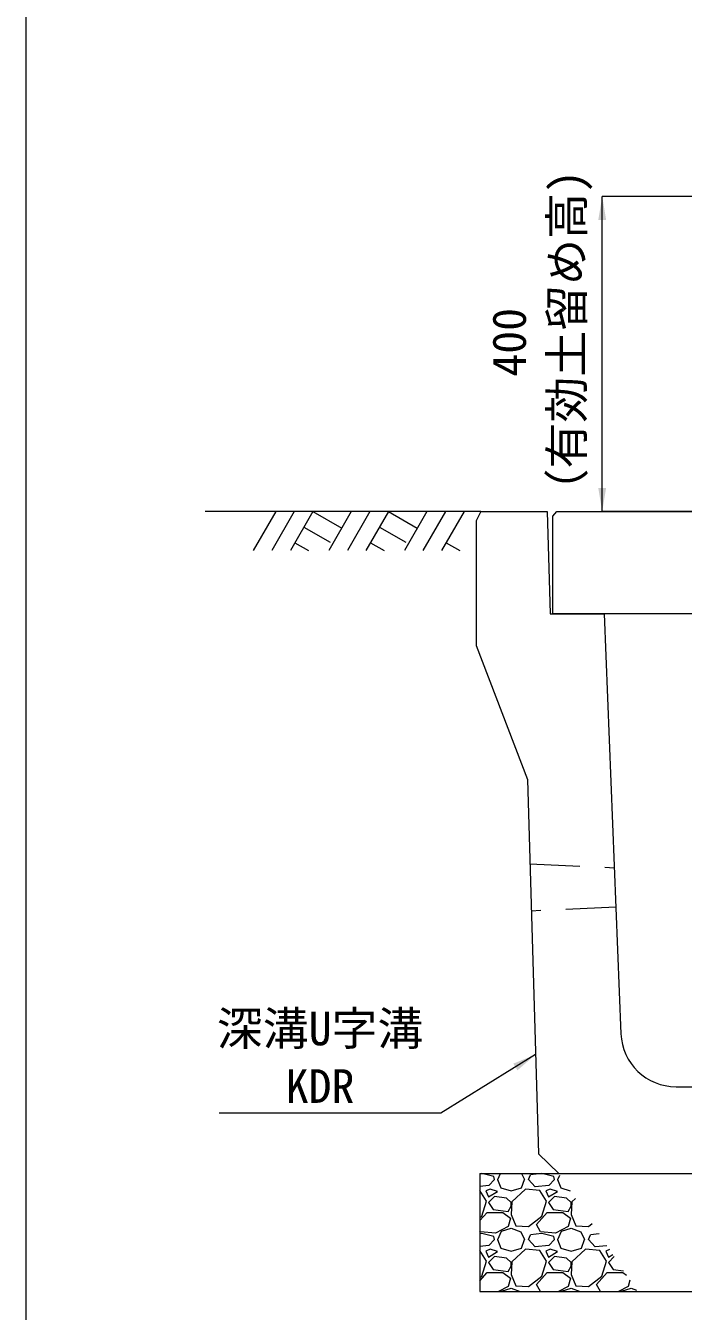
# Model space of a CAD drawing. Units: millimetres at full size; details may follow other scales. Extents: x 172874 to 217143, y 854931 to 903297.
# Drawn here: x 200343 to 201178, y 871049 to 872680 of the extents above; entities that cross this region are included whole.
import ezdxf
from ezdxf.enums import TextEntityAlignment as Align

# ---------------------------------------------------------------- set-up
doc = ezdxf.new("R2010")
doc.units = ezdxf.units.MM
doc.header["$LTSCALE"] = 20
doc.linetypes.add('USER2', pattern=[4.7625, 3.175, -1.5875])
for name, color, linetype, lineweight in [('0_2', 7, 'Continuous', 20), ('図枠', 5, 'Continuous', 13), ('基礎材', 7, 'Continuous', 15), ('寸法線', 7, 'Continuous', 13), ('引出線', 4, 'Continuous', 13), ('本体', 2, 'Continuous', 13), ('ﾊｯﾁﾝｸﾞ', 7, 'Continuous', 5)]:
    doc.layers.add(name, color=color, linetype=linetype, lineweight=lineweight)
doc.styles.add('ＭＳ ゴシック', font='')
doc.styles.get('ＭＳ ゴシック').set_extended_font_data('MS Gothic')

# ---------------------------------------------------------------- blocks, each defined once
blk = doc.blocks.new('filled_arrow')
at = {"color": 0, "linetype": 'Continuous', "lineweight": -2}
blk.add_solid([(7.5, 1.25), (0, 0), (7.5, -1.25)], dxfattribs=at)

msp = doc.modelspace()

# ---------------------------------------------------------------- linework, layer by layer
at = {"layer": '0_2'}
msp.add_line((200920.9, 872063.52), (200570.9, 872063.52), dxfattribs=at)
at = {"layer": '図枠'}
msp.add_line((200342.9, 874031.02), (200342.9, 855531.02), dxfattribs=at)
at = {"layer": '基礎材'}
for p, q in [((200919.64, 871223.52), (200919.64, 871073.52)), ((200919.64, 871223.52), (201799.9, 871223.52)), ((200919.64, 871073.52), (201799.9, 871073.52))]:
    msp.add_line(p, q, dxfattribs=at)
at = {"layer": '寸法線'}
for p, q in [((201074.9, 872063.52), (201074.9, 872463.52)), ((201574.9, 872463.52), (201074.9, 872463.52)), ((201569.9, 872063.52), (201074.9, 872063.52))]:
    msp.add_line(p, q, dxfattribs=at)
at = {"layer": '引出線'}
msp.add_lwpolyline([(200990.2, 871374.34), (200869.99, 871300.05), (200588.46, 871300.05)], dxfattribs=at)
at = {"layer": '本体'}
for p, q in [((200920.9, 872063.52), (200914.9, 872051.52)), ((200920.9, 872063.52), (201004.9, 872063.52)), ((201004.9, 872063.52), (201008.9, 871933.52)), ((200914.9, 872051.52), (200914.9, 871893.52)), ((201008.9, 871933.52), (201077.4, 871933.52)), ((201077.4, 871933.52), (201098.71, 871400.72)), ((200914.9, 871893.52), (200979.9, 871723.52)), ((200979.9, 871723.52), (200993.91, 871248.51)), ((201168.66, 871333.52), (201386.14, 871333.52)), ((200993.91, 871248.51), (201019.64, 871223.52)), ((201019.64, 871223.52), (201535.16, 871223.52))]:
    msp.add_line(p, q, dxfattribs=at)
at = {"layer": '本体', "linetype": 'USER2'}
for p, q in [((200983.06, 871616.52), (201090.28, 871611.52)), ((201092.28, 871561.52), (200984.82, 871556.52))]:
    msp.add_line(p, q, dxfattribs=at)
at = {"layer": '本体', "lineweight": 20}
msp.add_lwpolyline([(201012.4, 872057.52), (201017.4, 872063.52), (201537.4, 872063.52), (201542.4, 872057.52), (201542.4, 871933.52), (201012.4, 871933.52)], close=True, dxfattribs=at)
at = {"layer": '本体'}
msp.add_arc((201168.66, 871403.52), 70, 182.29061, 270, dxfattribs=at)
at = {"layer": 'ﾊｯﾁﾝｸﾞ', "lineweight": 9}
for p, q in [((200660.34, 872063.52), (200631.69, 872013.9)), ((200683.96, 872063.52), (200655.31, 872013.9)), ((200707.58, 872063.52), (200678.94, 872013.9)), ((200707.58, 872063.52), (200744.15, 872042.41)), ((200756.34, 872063.52), (200727.69, 872013.9)), ((200779.96, 872063.52), (200751.31, 872013.9)), ((200803.58, 872063.52), (200774.93, 872013.9)), ((200803.58, 872063.52), (200840.15, 872042.41)), ((200852.34, 872063.52), (200823.69, 872013.9)), ((200875.96, 872063.52), (200847.31, 872013.9)), ((200899.58, 872063.52), (200870.93, 872013.9)), ((200696.16, 872043.74), (200729.57, 872024.45)), ((200792.16, 872043.74), (200825.58, 872024.45)), ((200684.74, 872023.95), (200702.15, 872013.9)), ((200780.74, 872023.95), (200798.15, 872013.9)), ((200876.74, 872023.95), (200894.15, 872013.9))]:
    msp.add_line(p, q, dxfattribs=at)
at = {"layer": 'ﾊｯﾁﾝｸﾞ'}
for p, q in [((200921.95, 871223.29), (200919.64, 871223.05)), ((200937.19, 871219.48), (200921.95, 871223.29)), ((200937.95, 871215.67), (200931.09, 871208.05)), ((200937.95, 871215.67), (200937.19, 871219.48)), ((200941.76, 871215.67), (200946.33, 871205)), ((200942.52, 871215.67), (200945.88, 871223.52)), ((200972.24, 871205), (200976.05, 871215.67)), ((200972.43, 871223.52), (200976.05, 871215.67)), ((200981.38, 871215.67), (200983.67, 871221.77)), ((200989.76, 871206.53), (200981.38, 871215.67)), ((200998.15, 871223.29), (200983.67, 871221.77)), ((201013.39, 871219.48), (200998.15, 871223.29)), ((201014.15, 871215.67), (201007.29, 871208.05)), ((201014.15, 871215.67), (201013.39, 871219.48)), ((201017.96, 871215.67), (201022.53, 871205)), ((201018.72, 871215.67), (201021.13, 871221.29)), ((200931.09, 871208.05), (200919.64, 871207.06)), ((200919.66, 871201.96), (200919.64, 871201.96)), ((200928.04, 871188.24), (200919.66, 871201.96)), ((200932.61, 871203.48), (200927.28, 871201.19)), ((200927.28, 871201.19), (200930.33, 871193.57)), ((200930.33, 871193.57), (200941.76, 871200.43)), ((200941.76, 871200.43), (200932.61, 871203.48)), ((200946.33, 871205), (200959.28, 871201.19)), ((200959.28, 871201.19), (200972.24, 871205)), ((200977.57, 871203.48), (200960.05, 871187.48)), ((200995.86, 871201.96), (200977.57, 871203.48)), ((201007.29, 871208.05), (200989.76, 871206.53)), ((201004.24, 871188.24), (200995.86, 871201.96)), ((201008.81, 871203.48), (201003.48, 871201.19)), ((201003.48, 871201.19), (201006.53, 871193.57)), ((201006.53, 871193.57), (201017.96, 871200.43)), ((201017.96, 871200.43), (201008.81, 871203.48)), ((201022.53, 871205), (201034.29, 871201.54)), ((200921.95, 871169.19), (200928.04, 871188.24)), ((200937.95, 871194.34), (200930.33, 871186.72)), ((200930.33, 871186.72), (200936.42, 871177.57)), ((200953.19, 871192.05), (200937.95, 871194.34)), ((200959.28, 871186.72), (200953.19, 871192.05)), ((200955.47, 871175.29), (200959.28, 871182.14)), ((200960.05, 871187.48), (200959.28, 871171.48)), ((200959.28, 871182.14), (200959.28, 871186.72)), ((200998.15, 871169.19), (201004.24, 871188.24)), ((201014.15, 871194.34), (201006.53, 871186.72)), ((201006.53, 871186.72), (201012.62, 871177.57)), ((201029.39, 871192.05), (201014.15, 871194.34)), ((201035.48, 871186.72), (201029.39, 871192.05)), ((201031.67, 871175.29), (201035.48, 871182.14)), ((201036.25, 871187.48), (201035.48, 871171.48)), ((201035.48, 871182.14), (201035.48, 871186.72)), ((201040.86, 871191.69), (201036.25, 871187.48)), ((200919.64, 871163.58), (200928.8, 871173.76)), ((200919.64, 871167.41), (200921.95, 871169.19)), ((200928.8, 871173.76), (200948.62, 871173.76)), ((200936.42, 871177.57), (200955.47, 871175.29)), ((200948.62, 871173.76), (200958.52, 871166.9)), ((200958.52, 871166.9), (200955.47, 871156.24)), ((200959.28, 871171.48), (200965.38, 871157)), ((200981.38, 871156.24), (200998.15, 871169.19)), ((200991.29, 871158.52), (201005, 871173.76)), ((201005, 871173.76), (201024.82, 871173.76)), ((201012.62, 871177.57), (201031.67, 871175.29)), ((201024.82, 871173.76), (201034.72, 871166.9)), ((201034.72, 871166.9), (201031.67, 871156.24)), ((201035.48, 871171.48), (201041.58, 871157)), ((200920.42, 871149.38), (200919.64, 871150.71)), ((200939.47, 871147.85), (200920.42, 871149.38)), ((200955.47, 871156.24), (200939.47, 871147.85)), ((200942.52, 871139.47), (200947.09, 871150.14)), ((200947.09, 871150.14), (200959.28, 871153.95)), ((200959.28, 871153.95), (200971.48, 871149.38)), ((200965.38, 871157), (200981.38, 871156.24)), ((200971.48, 871149.38), (200976.05, 871139.47)), ((200996.62, 871149.38), (200991.29, 871158.52)), ((201015.67, 871147.85), (200996.62, 871149.38)), ((201031.67, 871156.24), (201015.67, 871147.85)), ((201018.72, 871139.47), (201023.29, 871150.14)), ((201023.29, 871150.14), (201035.48, 871153.95)), ((201035.48, 871153.95), (201047.68, 871149.38)), ((201041.58, 871157), (201057.58, 871156.24)), ((201047.68, 871149.38), (201052.25, 871139.47)), ((201057.58, 871156.24), (201062.15, 871159.76)), ((200921.95, 871147.09), (200919.64, 871146.85)), ((200931.09, 871131.85), (200919.64, 871130.86)), ((200937.19, 871143.28), (200921.95, 871147.09)), ((200937.95, 871139.47), (200931.09, 871131.85)), ((200937.95, 871139.47), (200937.19, 871143.28)), ((200941.76, 871139.47), (200946.33, 871128.8)), ((200972.24, 871128.8), (200976.05, 871139.47)), ((200981.38, 871139.47), (200983.67, 871145.57)), ((200989.76, 871130.33), (200981.38, 871139.47)), ((200998.15, 871147.09), (200983.67, 871145.57)), ((201007.29, 871131.85), (200989.76, 871130.33)), ((201013.39, 871143.28), (200998.15, 871147.09)), ((201014.15, 871139.47), (201007.29, 871131.85)), ((201014.15, 871139.47), (201013.39, 871143.28)), ((201017.96, 871139.47), (201022.53, 871128.8)), ((201048.44, 871128.8), (201052.25, 871139.47)), ((201057.58, 871139.47), (201059.87, 871145.57)), ((201065.96, 871130.33), (201057.58, 871139.47)), ((201070.84, 871146.72), (201059.87, 871145.57)), ((201080.91, 871131.63), (201065.96, 871130.33)), ((200919.66, 871125.76), (200919.64, 871125.76)), ((200928.04, 871112.04), (200919.66, 871125.76)), ((200932.61, 871127.28), (200927.28, 871124.99)), ((200927.28, 871124.99), (200930.33, 871117.37)), ((200930.33, 871117.37), (200941.76, 871124.23)), ((200937.95, 871118.14), (200930.33, 871110.52)), ((200941.76, 871124.23), (200932.61, 871127.28)), ((200953.19, 871115.85), (200937.95, 871118.14)), ((200946.33, 871128.8), (200959.28, 871124.99)), ((200959.28, 871110.52), (200953.19, 871115.85)), ((200959.28, 871124.99), (200972.24, 871128.8)), ((200977.57, 871127.28), (200960.05, 871111.28)), ((200995.86, 871125.76), (200977.57, 871127.28)), ((201004.24, 871112.04), (200995.86, 871125.76)), ((201008.81, 871127.28), (201003.48, 871124.99)), ((201003.48, 871124.99), (201006.53, 871117.37)), ((201006.53, 871117.37), (201017.96, 871124.23)), ((201014.15, 871118.14), (201006.53, 871110.52)), ((201017.96, 871124.23), (201008.81, 871127.28)), ((201029.39, 871115.85), (201014.15, 871118.14)), ((201022.53, 871128.8), (201035.48, 871124.99)), ((201035.48, 871110.52), (201029.39, 871115.85)), ((201035.48, 871124.99), (201048.44, 871128.8)), ((201053.77, 871127.28), (201036.25, 871111.28)), ((201072.06, 871125.76), (201053.77, 871127.28)), ((201080.44, 871112.04), (201072.06, 871125.76)), ((201084.07, 871126.88), (201079.68, 871124.99)), ((201079.68, 871124.99), (201082.73, 871117.37)), ((201082.73, 871117.37), (201088.21, 871120.67)), ((201090.08, 871117.87), (201082.73, 871110.52)), ((200921.95, 871092.99), (200928.04, 871112.04)), ((200930.33, 871110.52), (200936.42, 871101.37)), ((200936.42, 871101.37), (200955.47, 871099.09)), ((200955.47, 871099.09), (200959.28, 871105.94)), ((200960.05, 871111.28), (200959.28, 871095.28)), ((200959.28, 871105.94), (200959.28, 871110.52)), ((200998.15, 871092.99), (201004.24, 871112.04)), ((201006.53, 871110.52), (201012.62, 871101.37)), ((201012.62, 871101.37), (201031.67, 871099.09)), ((201031.67, 871099.09), (201035.48, 871105.94)), ((201036.25, 871111.28), (201035.48, 871095.28)), ((201035.48, 871105.94), (201035.48, 871110.52)), ((201074.35, 871092.99), (201080.44, 871112.04)), ((201082.73, 871110.52), (201088.82, 871101.37)), ((201088.82, 871101.37), (201102.14, 871099.77)), ((200919.64, 871087.38), (200928.8, 871097.56)), ((200919.64, 871091.21), (200921.95, 871092.99)), ((200928.8, 871097.56), (200948.62, 871097.56)), ((200948.62, 871097.56), (200958.52, 871090.7)), ((200958.52, 871090.7), (200955.47, 871080.04)), ((200959.28, 871095.28), (200965.38, 871080.8)), ((200981.38, 871080.04), (200998.15, 871092.99)), ((200991.29, 871082.32), (201005, 871097.56)), ((200996.42, 871073.52), (200991.29, 871082.32)), ((201005, 871097.56), (201024.82, 871097.56)), ((201024.82, 871097.56), (201034.72, 871090.7)), ((201034.72, 871090.7), (201031.67, 871080.04)), ((201035.48, 871095.28), (201041.58, 871080.8)), ((201057.58, 871080.04), (201074.35, 871092.99)), ((201067.49, 871082.32), (201081.2, 871097.56)), ((201072.62, 871073.52), (201067.49, 871082.32)), ((201081.2, 871097.56), (201101.02, 871097.56)), ((201101.02, 871097.56), (201105.84, 871094.22)), ((201110.1, 871087.83), (201107.87, 871080.04)), ((200920.22, 871073.52), (200919.64, 871074.51)), ((200955.47, 871080.04), (200943.04, 871073.52)), ((200946.91, 871073.52), (200947.09, 871073.94)), ((200947.09, 871073.94), (200959.28, 871077.75)), ((200959.28, 871077.75), (200970.56, 871073.52)), ((200965.38, 871080.8), (200981.38, 871080.04)), ((201031.67, 871080.04), (201019.24, 871073.52)), ((201023.11, 871073.52), (201023.29, 871073.94)), ((201023.29, 871073.94), (201035.48, 871077.75)), ((201035.48, 871077.75), (201046.76, 871073.52)), ((201041.58, 871080.8), (201057.58, 871080.04)), ((201107.87, 871080.04), (201095.44, 871073.52)), ((201099.31, 871073.52), (201099.49, 871073.94)), ((201099.49, 871073.94), (201111.68, 871077.75)), ((201111.68, 871077.75), (201118.54, 871075.18))]:
    msp.add_line(p, q, dxfattribs=at)

# ---------------------------------------------------------------- block references
at = {"layer": '寸法線', "xscale": 4, "yscale": 4}
for p, rotation in [((201074.9, 872463.52), 270), ((201074.9, 872063.52), 90)]:
    msp.add_blockref('filled_arrow', p, dxfattribs=dict(at, rotation=rotation))
at = {"layer": '引出線', "xscale": 4, "yscale": 4, "rotation": 211.7}
msp.add_blockref('filled_arrow', (200990.2, 871374.34), dxfattribs=at)

# ---------------------------------------------------------------- texts
at = {"layer": '寸法線', "style": 'ＭＳ ゴシック'}
for s, p in [('（有効土留め高)', (201063.99, 872059.88)), ('400', (200990.86, 872234.71))]:
    msp.add_text(s, height=42.72, rotation=90, dxfattribs=at).set_placement(p, align=Align.BOTTOM_LEFT)
at = {"layer": '引出線', "style": 'ＭＳ ゴシック'}
for s, p in [('深溝U字溝', (200585.61, 871373.29)), ('KDR', (200673.02, 871300.17))]:
    msp.add_text(s, height=42.72, dxfattribs=at).set_placement(p, align=Align.BOTTOM_LEFT)

doc.saveas('drawing.dxf')
